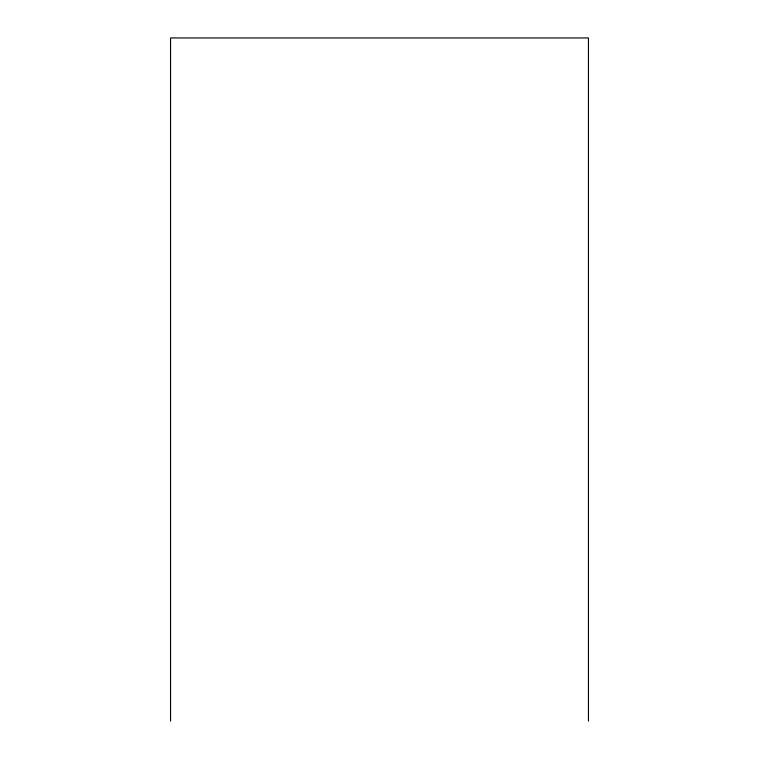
<?xml version="1.0" encoding="UTF-8"?>
<svg xmlns="http://www.w3.org/2000/svg" width="759" height="759" viewBox="0 0 759 759"><rect width="100%" height="100%" fill="white"/><g stroke="black" fill="none" stroke-linecap="round" stroke-linejoin="round"><path stroke-width="1.14" d="M588.453 721.05L588.453 37.95L170.547 37.95L170.547 721.05"/></g></svg>
